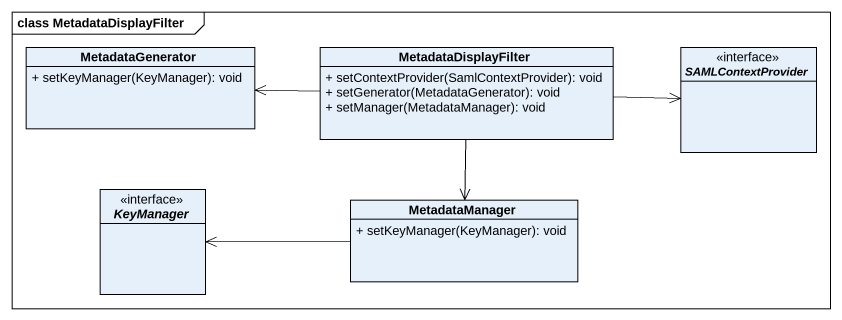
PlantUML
@startuml
mainframe class MetadataDisplayFilter
hide circle
hide empty members
skinparam classAttributeIconSize 0
class MetadataGenerator {
  + setKeyManager(KeyManager): void
}
class MetadataDisplayFilter {
  + setContextProvider(SamlContextProvider): void
  + setGenerator(MetadataGenerator): void
  + setManager(MetadataManager): void
}
interface SAMLContextProvider <<interface>>
interface KeyManager <<interface>>
class MetadataManager {
  + setKeyManager(KeyManager): void
}
MetadataDisplayFilter -left-> MetadataGenerator
MetadataDisplayFilter -right-> SAMLContextProvider
MetadataDisplayFilter --> MetadataManager
MetadataManager -left-> KeyManager
@enduml
